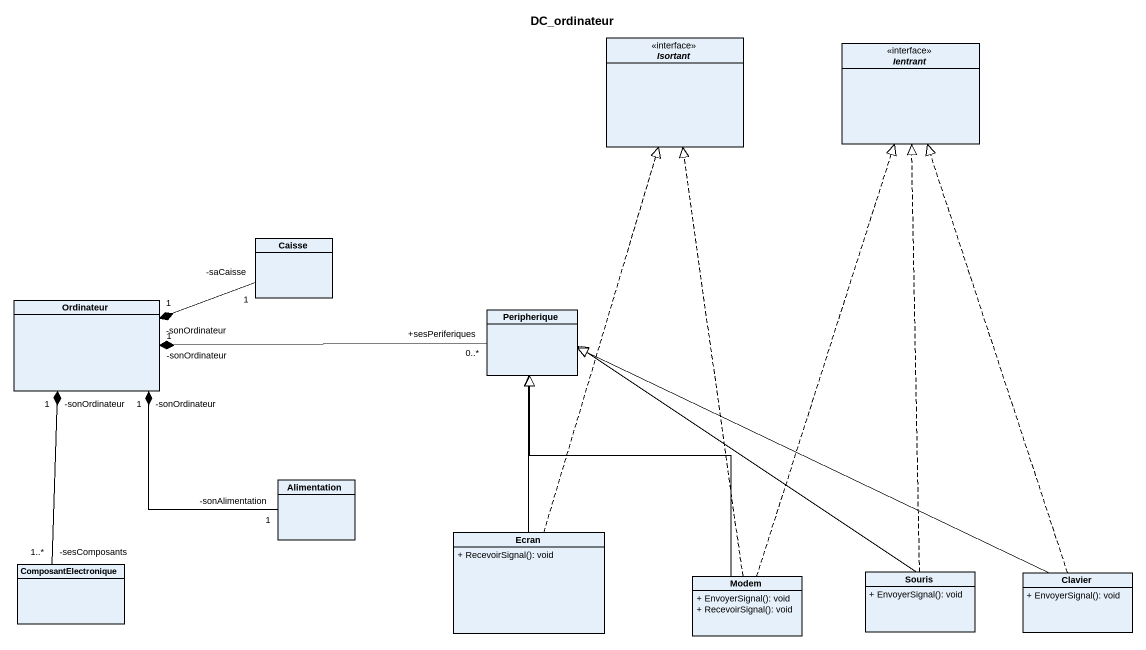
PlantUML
@startuml
title DC_ordinateur
hide circle
hide empty members
skinparam classAttributeIconSize 0
interface Isortant <<interface>>
interface Ientrant <<interface>>
class Caisse
class Ordinateur
class Peripherique
class Alimentation
class Ecran {
  + RecevoirSignal(): void
}
class ComposantElectronique
class Modem {
  + EnvoyerSignal(): void
  + RecevoirSignal(): void
}
class Souris {
  + EnvoyerSignal(): void
}
class Clavier {
  + EnvoyerSignal(): void
}
Caisse "-saCaisse\n1" -left-* "-sonOrdinateur\n1" Ordinateur
Peripherique "+sesPeriferiques\n0..*" -left-* "-sonOrdinateur\n1" Ordinateur
Alimentation "-sonAlimentation\n1" -up-* "-sonOrdinateur\n1" Ordinateur
Ecran .up.|> Isortant
Ecran -up-|> Peripherique
ComposantElectronique "-sesComposants\n1..*" -up-* "-sonOrdinateur\n1" Ordinateur
Modem .up.|> Isortant
Modem .up.|> Ientrant
Modem -up-|> Peripherique
Souris .up.|> Ientrant
Souris -up-|> Peripherique
Clavier .up.|> Ientrant
Clavier -left-|> Peripherique
@enduml
